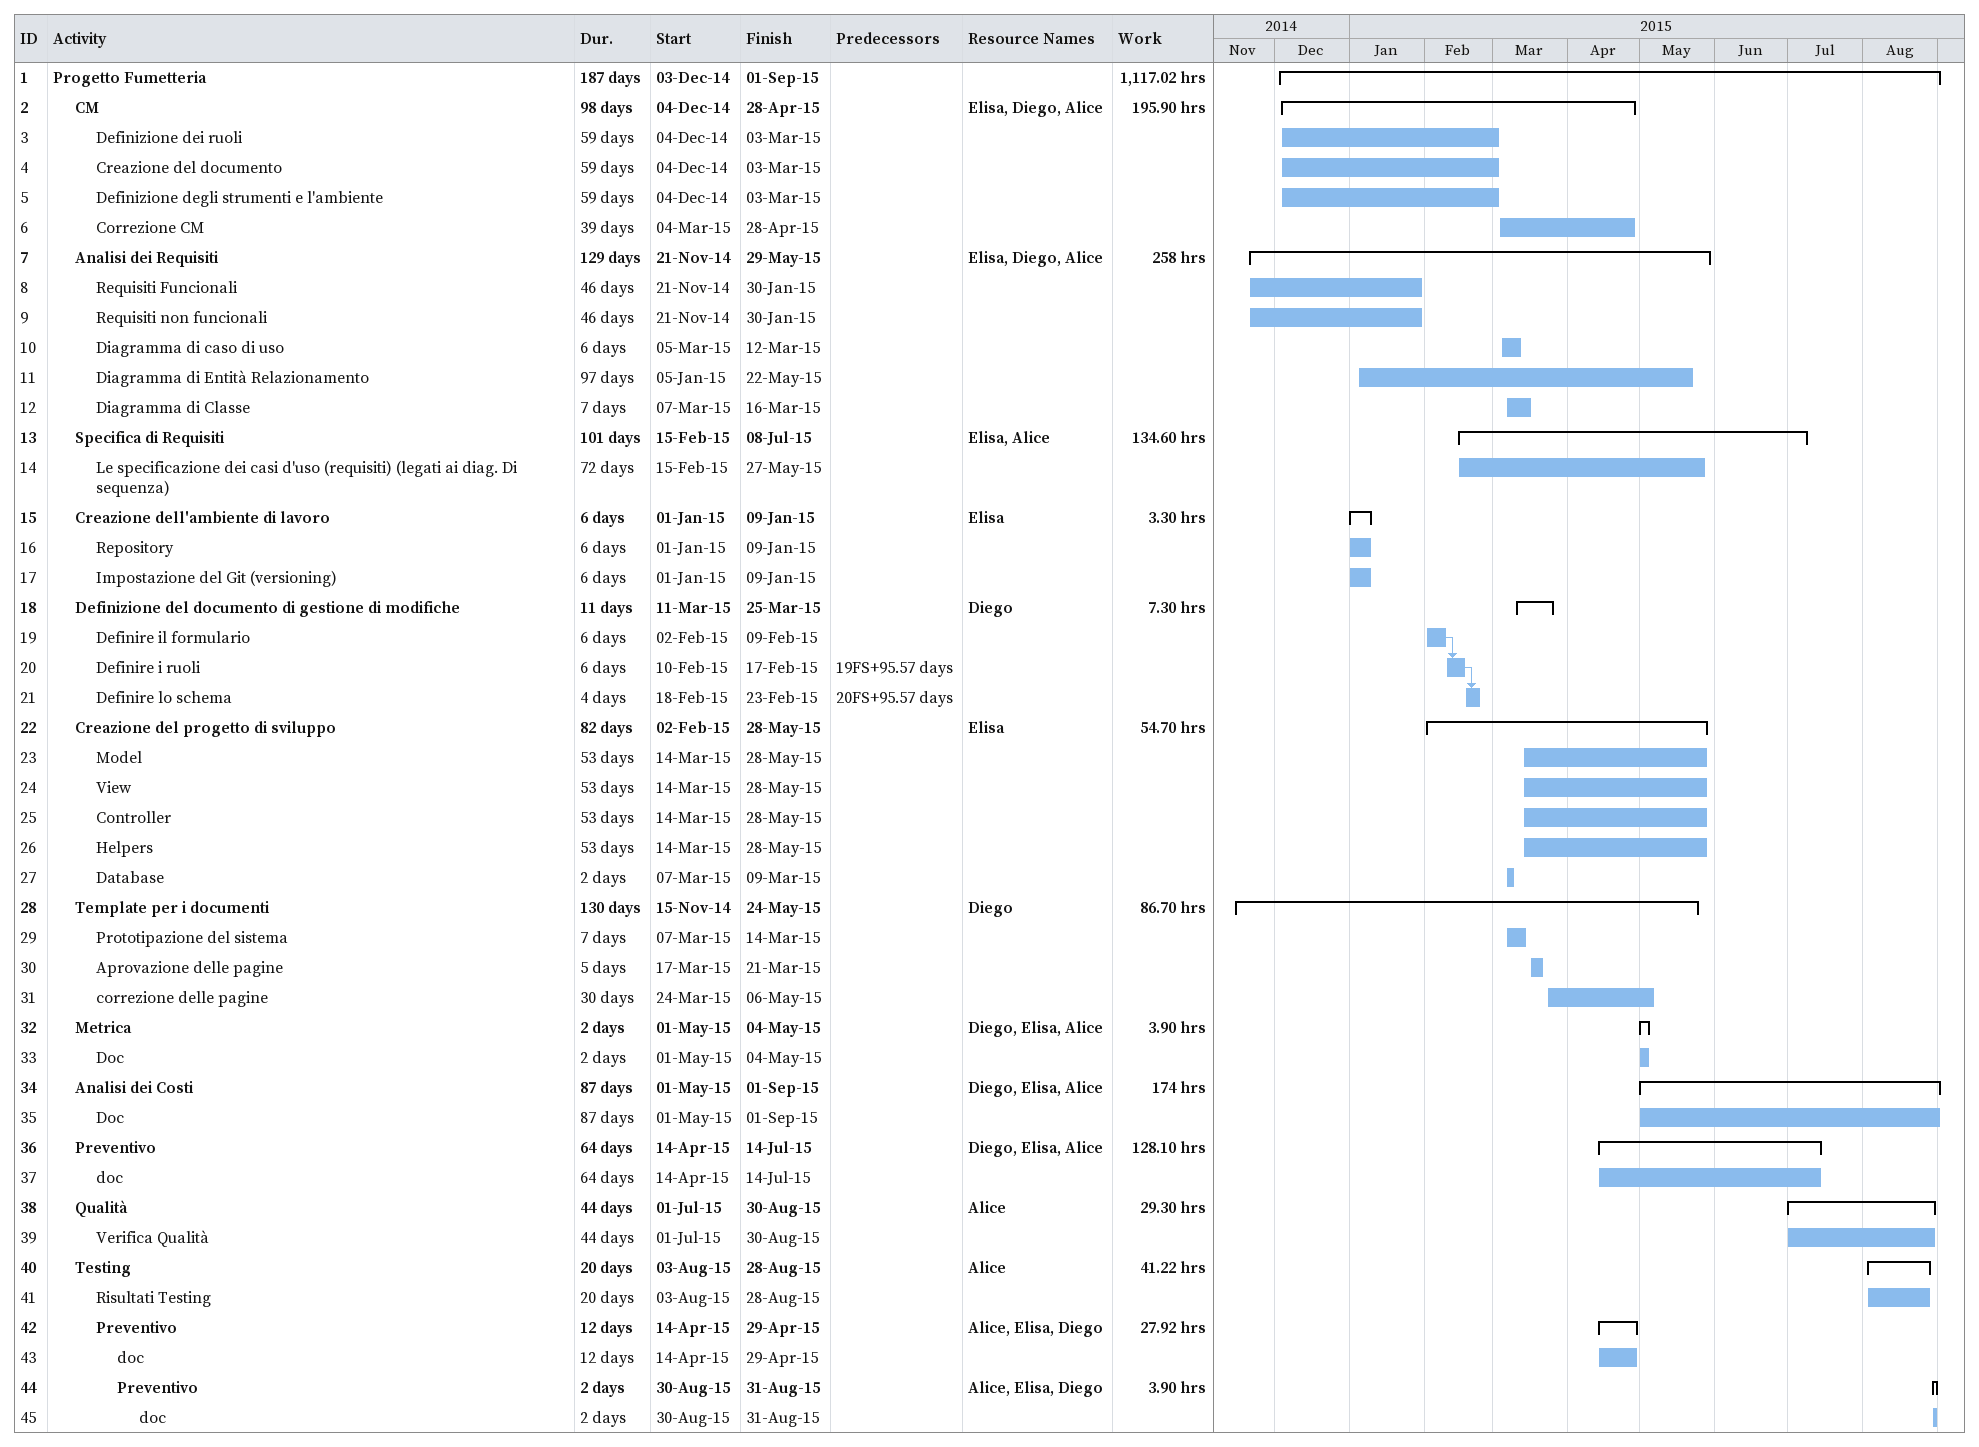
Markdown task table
| ID | Level | Task | Duration | Start | Finish | Predecessors | Resources | Work (h) |
|---|---|---|---|---|---|---|---|---|
| 1 | 1 | **Progetto Fumetteria** | 187d | 2014-12-03 | 2015-09-01 |  |  | 1117.02 |
| 2 | 2 | **CM** | 98d | 2014-12-04 | 2015-04-28 |  | Elisa, Diego, Alice | 195.90 |
| 3 | 3 | Definizione dei ruoli | 59d | 2014-12-04 | 2015-03-03 |  |  |  |
| 4 | 3 | Creazione del documento | 59d | 2014-12-04 | 2015-03-03 |  |  |  |
| 5 | 3 | Definizione degli strumenti e l'ambiente | 59d | 2014-12-04 | 2015-03-03 |  |  |  |
| 6 | 3 | Correzione CM | 39d | 2015-03-04 | 2015-04-28 |  |  |  |
| 7 | 2 | **Analisi dei Requisiti** | 129d | 2014-11-21 | 2015-05-29 |  | Elisa, Diego, Alice | 258 |
| 8 | 3 | Requisiti Funcionali | 46d | 2014-11-21 | 2015-01-30 |  |  |  |
| 9 | 3 | Requisiti non funcionali | 46d | 2014-11-21 | 2015-01-30 |  |  |  |
| 10 | 3 | Diagramma di caso di uso | 6d | 2015-03-05 | 2015-03-12 |  |  |  |
| 11 | 3 | Diagramma di Entità Relazionamento | 97d | 2015-01-05 | 2015-05-22 |  |  |  |
| 12 | 3 | Diagramma di Classe | 7d | 2015-03-07 | 2015-03-16 |  |  |  |
| 13 | 2 | **Specifica di Requisiti** | 101d | 2015-02-15 | 2015-07-08 |  | Elisa, Alice | 134.60 |
| 14 | 3 | Le specificazione dei casi d'uso (requisiti) (legati ai diag. Di sequenza) | 72d | 2015-02-15 | 2015-05-27 |  |  |  |
| 15 | 2 | **Creazione dell'ambiente di lavoro** | 6d | 2015-01-01 | 2015-01-09 |  | Elisa | 3.30 |
| 16 | 3 | Repository | 6d | 2015-01-01 | 2015-01-09 |  |  |  |
| 17 | 3 | Impostazione del Git (versioning) | 6d | 2015-01-01 | 2015-01-09 |  |  |  |
| 18 | 2 | **Definizione del documento di gestione di modifiche** | 11d | 2015-03-11 | 2015-03-25 |  | Diego | 7.30 |
| 19 | 3 | Definire il formulario | 6d | 2015-02-02 | 2015-02-09 |  |  |  |
| 20 | 3 | Definire i ruoli | 6d | 2015-02-10 | 2015-02-17 | 19FS+95.57d |  |  |
| 21 | 3 | Definire lo schema | 4d | 2015-02-18 | 2015-02-23 | 20FS+95.57d |  |  |
| 22 | 2 | **Creazione del progetto di sviluppo** | 82d | 2015-02-02 | 2015-05-28 |  | Elisa | 54.70 |
| 23 | 3 | Model | 53d | 2015-03-14 | 2015-05-28 |  |  |  |
| 24 | 3 | View | 53d | 2015-03-14 | 2015-05-28 |  |  |  |
| 25 | 3 | Controller | 53d | 2015-03-14 | 2015-05-28 |  |  |  |
| 26 | 3 | Helpers | 53d | 2015-03-14 | 2015-05-28 |  |  |  |
| 27 | 3 | Database | 2d | 2015-03-07 | 2015-03-09 |  |  |  |
| 28 | 2 | **Template per i documenti** | 130d | 2014-11-15 | 2015-05-24 |  | Diego | 86.70 |
| 29 | 3 | Prototipazione del sistema | 7d | 2015-03-07 | 2015-03-14 |  |  |  |
| 30 | 3 | Aprovazione delle pagine | 5d | 2015-03-17 | 2015-03-21 |  |  |  |
| 31 | 3 | correzione delle pagine | 30d | 2015-03-24 | 2015-05-06 |  |  |  |
| 32 | 2 | **Metrica** | 2d | 2015-05-01 | 2015-05-04 |  | Diego, Elisa, Alice | 3.90 |
| 33 | 3 | Doc | 2d | 2015-05-01 | 2015-05-04 |  |  |  |
| 34 | 2 | **Analisi dei Costi** | 87d | 2015-05-01 | 2015-09-01 |  | Diego, Elisa, Alice | 174 |
| 35 | 3 | Doc | 87d | 2015-05-01 | 2015-09-01 |  |  |  |
| 36 | 2 | **Preventivo** | 64d | 2015-04-14 | 2015-07-14 |  | Diego, Elisa, Alice | 128.10 |
| 37 | 3 | doc | 64d | 2015-04-14 | 2015-07-14 |  |  |  |
| 38 | 2 | **Qualità** | 44d | 2015-07-01 | 2015-08-30 |  | Alice | 29.30 |
| 39 | 3 | Verifica Qualità | 44d | 2015-07-01 | 2015-08-30 |  |  |  |
| 40 | 2 | **Testing** | 20d | 2015-08-03 | 2015-08-28 |  | Alice | 41.22 |
| 41 | 3 | Risultati Testing | 20d | 2015-08-03 | 2015-08-28 |  |  |  |
| 42 | 3 | **Preventivo** | 12d | 2015-04-14 | 2015-04-29 |  | Alice, Elisa, Diego | 27.92 |
| 43 | 4 | doc | 12d | 2015-04-14 | 2015-04-29 |  |  |  |
| 44 | 4 | **Preventivo** | 2d | 2015-08-30 | 2015-08-31 |  | Alice, Elisa, Diego | 3.90 |
| 45 | 5 | doc | 2d | 2015-08-30 | 2015-08-31 |  |  |  |
